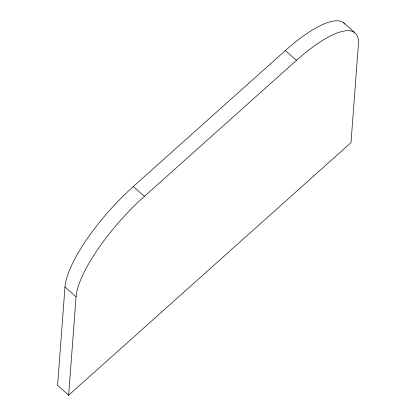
<?xml version="1.0" encoding="UTF-8"?>
<svg xmlns="http://www.w3.org/2000/svg" width="416" height="416" viewBox="0 0 416 416"><rect width="100%" height="100%" fill="white"/><g stroke="black" fill="none" stroke-linecap="round" stroke-linejoin="round"><path stroke-width="0.62" d="M344.895 23.962A93.127 27.513 -48.3 0 0 285.345 50.544L133.312 186.529A93.127 27.513 -48.3 0 0 64.984 286.967L57.59 385.341L68.666 395.2L351.016 142.652L358.41 44.278A93.127 27.513 -48.3 0 0 296.426 60.398L144.388 196.388A93.127 27.513 -48.3 0 0 76.06 296.826L68.666 395.2M343.59 22.724L354.666 32.583M285.345 50.544L296.426 60.398M133.312 186.529L144.388 196.388M64.984 286.967L76.06 296.826"/></g></svg>
